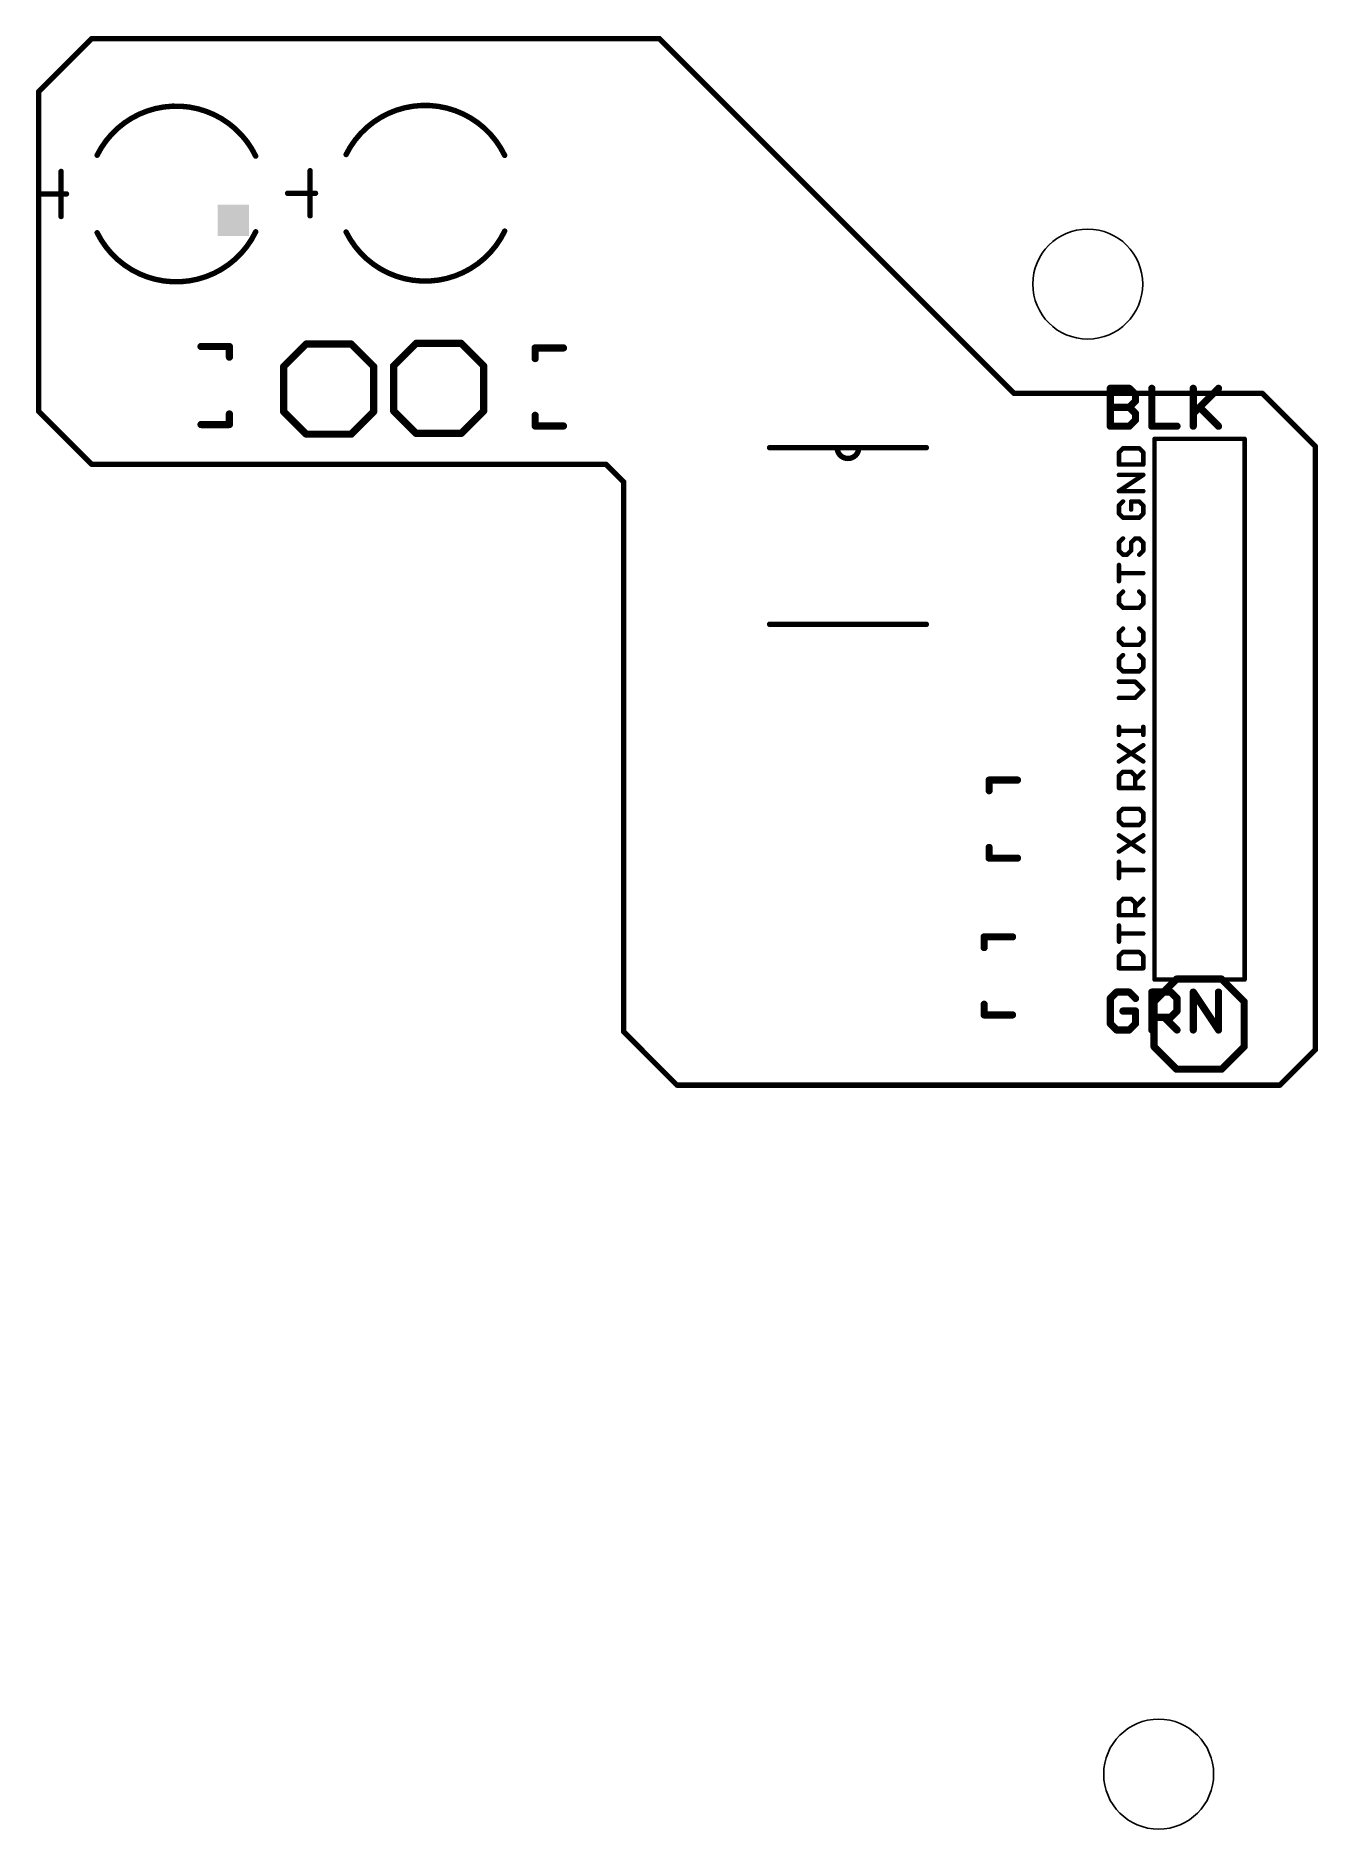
# Model space of a CAD drawing. Extents: x 1.5 to 97.6, y -9.5 to 41.1.
# Drawn here: x 61.4 to 97.6, y -9.5 to 41.1 of the extents above; entities outside this region: 2.
import ezdxf

# ---------------------------------------------------------------- set-up
doc = ezdxf.new("R2010")
doc.units = 0
doc.layers.add('20', color=53, linetype='CONTINUOUS')
doc.layers.add('21', color=253, linetype='CONTINUOUS')

# ---------------------------------------------------------------- blocks, each defined once
blk = doc.blocks.new('RECT')
blk.add_solid([(-0.5, -0.5), (0.5, -0.5), (-0.5, 0.5), (0.5, 0.5)])

msp = doc.modelspace()

# ---------------------------------------------------------------- linework, layer by layer
at = {"layer": '20', "const_width": 0.1524}
for points in [[(61.5, 39.5), (63, 41)], [(63, 41), (79, 41)], [(79, 41), (89, 31)], [(61.5, 30.5), (61.5, 39.5)], [(89, 31), (96, 31)], [(96, 31), (97.5, 29.5)], [(63, 29), (61.5, 30.5)], [(97.5, 29.5), (97.5, 12.5)], [(77.5, 29), (63, 29)], [(78, 28.5), (77.5, 29)], [(78, 13), (78, 28.5)], [(79.5, 11.5), (78, 13)], [(97.5, 12.5), (96.5, 11.5)], [(96.5, 11.5), (79.5, 11.5)]]:
    msp.add_lwpolyline(points, dxfattribs=at)
at = {"layer": '20', "const_width": 0.0762}
for points in [[(63, 41.0381, 1), (63, 40.9619)], [(63.0269, 40.9731, 1), (62.9731, 41.0269)], [(79.0269, 41.0269, 1), (78.9731, 40.9731)], [(79, 40.9619, 1), (79, 41.0381)], [(61.5381, 39.5, 1), (61.4619, 39.5)], [(61.4731, 39.5269, 1), (61.5269, 39.4731)], [(89, 31.0381, 1), (89, 30.9619)], [(88.9731, 30.9731, 1), (89.0269, 31.0269)], [(96.0269, 31.0269, 1), (95.9731, 30.9731)], [(96, 30.9619, 1), (96, 31.0381)], [(61.4619, 30.5, 1), (61.5381, 30.5)], [(61.5269, 30.5269, 1), (61.4731, 30.4731)], [(97.5381, 29.5, 1), (97.4619, 29.5)], [(97.4731, 29.4731, 1), (97.5269, 29.5269)], [(63, 29.0381, 1), (63, 28.9619)], [(62.9731, 28.9731, 1), (63.0269, 29.0269)], [(77.5269, 29.0269, 1), (77.4731, 28.9731)], [(77.5, 28.9619, 1), (77.5, 29.0381)], [(78.0381, 28.5, 1), (77.9619, 28.5)], [(77.9731, 28.4731, 1), (78.0269, 28.5269)], [(77.9619, 13, 1), (78.0381, 13)], [(78.0269, 13.0269, 1), (77.9731, 12.9731)], [(97.4619, 12.5, 1), (97.5381, 12.5)], [(97.5269, 12.4731, 1), (97.4731, 12.5269)], [(79.5, 11.5381, 1), (79.5, 11.4619)], [(79.4731, 11.4731, 1), (79.5269, 11.5269)], [(96.4731, 11.5269, 1), (96.5269, 11.4731)], [(96.5, 11.4619, 1), (96.5, 11.5381)]]:
    msp.add_lwpolyline(points, format="xyb", dxfattribs=at)
at = {"layer": '20'}
for centre in [(5.08, 34.08), (91.08, 34.08), (3.08, 3.08), (93.08, -7.92)]:
    msp.add_circle(centre, 1.55, dxfattribs=at)
at = {"layer": '21'}
for points, const_width in [([(67.6218, 37.6868, 0.6249), (63.1514, 37.7122)], 0.1524), ([(74.6418, 37.7068, 0.6249), (70.1714, 37.7322)], 0.1524), ([(63.1173, 37.7291, 1), (63.1855, 37.6953)], 0.0762), ([(67.5875, 37.6703, 1), (67.6561, 37.7033)], 0.0762), ([(70.1373, 37.7491, 1), (70.2055, 37.7153)], 0.0762), ([(74.6075, 37.6903, 1), (74.6761, 37.7233)], 0.0762), ([(62.1735, 37.255, 1), (62.0973, 37.255)], 0.0762), ([(69.1935, 37.275, 1), (69.1173, 37.275)], 0.0762), ([(61.5004, 36.6581, 1), (61.5004, 36.5819)], 0.0762), ([(62.2878, 36.5819, 1), (62.2878, 36.6581)], 0.0762), ([(68.5204, 36.6781, 1), (68.5204, 36.6019)], 0.0762), ([(69.3078, 36.6019, 1), (69.3078, 36.6781)], 0.0762), ([(62.0973, 35.985, 1), (62.1735, 35.985)], 0.0762), ([(69.1173, 36.005, 1), (69.1935, 36.005)], 0.0762), ([(63.1514, 35.5278, 0.6249), (67.6218, 35.5532)], 0.1524), ([(63.1855, 35.5447, 1), (63.1173, 35.5109)], 0.0762), ([(67.6561, 35.5367, 1), (67.5875, 35.5697)], 0.0762), ([(70.1714, 35.5478, 0.6249), (74.6418, 35.5732)], 0.1524), ([(70.2055, 35.5647, 1), (70.1373, 35.5309)], 0.0762), ([(74.6761, 35.5567, 1), (74.6075, 35.5897)], 0.0762), ([(66.08, 32.3708, 1), (66.08, 32.2692)], 0.1016), ([(66.9308, 32.32, 1), (66.8292, 32.32)], 0.1016), ([(66.88, 32.2692, 1), (66.88, 32.3708)], 0.1016), ([(69.045, 32.4408, 1), (69.045, 32.3392)], 0.1016), ([(69.0809, 32.3541, 1), (69.0091, 32.4259)], 0.1016), ([(70.3509, 32.4259, 1), (70.2791, 32.3541)], 0.1016), ([(70.315, 32.3392, 1), (70.315, 32.4408)], 0.1016), ([(72.145, 32.4608, 1), (72.145, 32.3592)], 0.1016), ([(72.1809, 32.3741, 1), (72.1091, 32.4459)], 0.1016), ([(73.4509, 32.4459, 1), (73.3791, 32.3741)], 0.1016), ([(73.415, 32.3592, 1), (73.415, 32.4608)], 0.1016), ([(75.5508, 32.28, 1), (75.4492, 32.28)], 0.1016), ([(75.5, 32.3308, 1), (75.5, 32.2292)], 0.1016), ([(76.3, 32.2292, 1), (76.3, 32.3308)], 0.1016), ([(66.8292, 32.02, 1), (66.9308, 32.02)], 0.1016), ([(68.4608, 31.755, 1), (68.3592, 31.755)], 0.1016), ([(71.0008, 31.755, 1), (70.8992, 31.755)], 0.1016), ([(71.5608, 31.775, 1), (71.4592, 31.775)], 0.1016), ([(71.4741, 31.8109, 1), (71.5459, 31.7391)], 0.1016), ([(74.1008, 31.775, 1), (73.9992, 31.775)], 0.1016), ([(74.0141, 31.7391, 1), (74.0859, 31.8109)], 0.1016), ([(75.4492, 31.98, 1), (75.5508, 31.98)], 0.1016), ([(68.3741, 31.7909, 1), (68.4459, 31.7191)], 0.1016), ([(70.9141, 31.7191, 1), (70.9859, 31.7909)], 0.1016), ([(91.7672, 31.1413, 1), (91.6656, 31.1413)], 0.1016), ([(91.7164, 31.1921, 1), (91.7164, 31.0905)], 0.1016), ([(92.2862, 31.1772, 1), (92.2143, 31.1054)], 0.1016), ([(92.2503, 31.0905, 1), (92.2503, 31.1921)], 0.1016), ([(92.479, 30.9634, 1), (92.3774, 30.9634)], 0.1016), ([(92.3774, 30.7854, 1), (92.479, 30.7854)], 0.1016), ([(92.3923, 30.9274, 1), (92.4641, 30.9993)], 0.1016), ([(92.4641, 30.7495, 1), (92.3923, 30.8213)], 0.1016), ([(92.9366, 31.1413, 1), (92.835, 31.1413)], 0.1016), ([(94.106, 31.1413, 1), (94.0044, 31.1413)], 0.1016), ([(94.8029, 31.1054, 1), (94.7311, 31.1772)], 0.1016), ([(66.9308, 30.42, 1), (66.8292, 30.42)], 0.1016), ([(68.4459, 30.5209, 1), (68.3741, 30.4491)], 0.1016), ([(68.3592, 30.485, 1), (68.4608, 30.485)], 0.1016), ([(70.8992, 30.485, 1), (71.0008, 30.485)], 0.1016), ([(70.9859, 30.4491, 1), (70.9141, 30.5209)], 0.1016), ([(71.5459, 30.5409, 1), (71.4741, 30.4691)], 0.1016), ([(71.4592, 30.505, 1), (71.5608, 30.505)], 0.1016), ([(73.9992, 30.505, 1), (74.1008, 30.505)], 0.1016), ([(74.0859, 30.4691, 1), (74.0141, 30.5409)], 0.1016), ([(75.5508, 30.38, 1), (75.4492, 30.38)], 0.1016), ([(91.7164, 30.6583, 1), (91.7164, 30.5567)], 0.1016), ([(92.2862, 30.6434, 1), (92.2143, 30.5715)], 0.1016), ([(92.2143, 30.6434, 1), (92.2862, 30.5715)], 0.1016), ([(92.2503, 30.5567, 1), (92.2503, 30.6583)], 0.1016), ([(92.479, 30.4295, 1), (92.3774, 30.4295)], 0.1016), ([(92.3923, 30.3936, 1), (92.4641, 30.4654)], 0.1016), ([(92.4641, 30.2156, 1), (92.3923, 30.2875)], 0.1016), ([(94.0193, 30.4654, 1), (94.0911, 30.3936)], 0.1016), ([(94.2691, 30.6434, 1), (94.1972, 30.5715)], 0.1016), ([(66.08, 30.1708, 1), (66.08, 30.0692)], 0.1016), ([(66.8292, 30.12, 1), (66.9308, 30.12)], 0.1016), ([(66.88, 30.0692, 1), (66.88, 30.1708)], 0.1016), ([(69.045, 29.9008, 1), (69.045, 29.7992)], 0.1016), ([(69.0091, 29.8141, 1), (69.0809, 29.8859)], 0.1016), ([(70.2791, 29.8859, 1), (70.3509, 29.8141)], 0.1016), ([(70.315, 29.7992, 1), (70.315, 29.9008)], 0.1016), ([(72.145, 29.9208, 1), (72.145, 29.8192)], 0.1016), ([(72.1091, 29.8341, 1), (72.1809, 29.9059)], 0.1016), ([(73.3791, 29.9059, 1), (73.4509, 29.8341)], 0.1016), ([(73.415, 29.8192, 1), (73.415, 29.9208)], 0.1016), ([(75.5, 30.1308, 1), (75.5, 30.0292)], 0.1016), ([(75.4492, 30.08, 1), (75.5508, 30.08)], 0.1016), ([(76.3, 30.0292, 1), (76.3, 30.1308)], 0.1016), ([(91.7164, 30.1244, 1), (91.7164, 30.0228)], 0.1016), ([(91.6656, 30.0736, 1), (91.7672, 30.0736)], 0.1016), ([(92.2143, 30.1095, 1), (92.2862, 30.0377)], 0.1016), ([(92.2503, 30.0228, 1), (92.2503, 30.1244)], 0.1016), ([(92.3774, 30.2516, 1), (92.479, 30.2516)], 0.1016), ([(92.8858, 30.1244, 1), (92.8858, 30.0228)], 0.1016), ([(92.835, 30.0736, 1), (92.9366, 30.0736)], 0.1016), ([(93.5976, 30.0228, 1), (93.5976, 30.1244)], 0.1016), ([(94.0044, 30.0736, 1), (94.106, 30.0736)], 0.1016), ([(94.7311, 30.0377, 1), (94.8029, 30.1095)], 0.1016), ([(82.1102, 29.5073, 1), (82.1102, 29.4311)], 0.0762), ([(84.0152, 29.5073, 1), (84.0152, 29.4311)], 0.0762), ([(84.0152, 29.4692, 1), (84.6248, 29.4692)], 0.1524), ([(84.0533, 29.4692, 1), (83.9771, 29.4692)], 0.0762), ([(84.0152, 29.4311, 1), (84.0152, 29.5073)], 0.0762), ([(84.6248, 29.5073, 1), (84.6248, 29.4311)], 0.0762), ([(84.6629, 29.4692, 1), (84.5867, 29.4692)], 0.0762), ([(84.6248, 29.4311, 1), (84.6248, 29.5073)], 0.0762), ([(86.5298, 29.4311, 1), (86.5298, 29.5073)], 0.0762), ([(91.9919, 29.3355, 1), (91.9284, 29.3355)], 0.0635), ([(91.9377, 29.358, 1), (91.9826, 29.3131)], 0.0635), ([(92.0745, 29.4817, 1), (92.0745, 29.4182)], 0.0635), ([(92.097, 29.4275, 1), (92.0521, 29.4724)], 0.0635), ([(92.5546, 29.4724, 1), (92.5097, 29.4275)], 0.0635), ([(92.5321, 29.4182, 1), (92.5321, 29.4817)], 0.0635), ([(92.6783, 29.3355, 1), (92.6148, 29.3355)], 0.0635), ([(92.624, 29.3131, 1), (92.669, 29.358)], 0.0635), ([(92.9958, 29.718, 1), (92.9322, 29.718)], 0.0635), ([(92.964, 29.7497, 1), (92.964, 29.6863)], 0.0635), ([(95.5358, 29.718, 1), (95.4723, 29.718)], 0.0635), ([(95.504, 29.6863, 1), (95.504, 29.7497)], 0.0635), ([(91.9601, 29.0241, 1), (91.9601, 28.9606)], 0.0635), ([(91.9284, 28.9923, 1), (91.9919, 28.9923)], 0.0635), ([(92.6148, 28.9923, 1), (92.6783, 28.9923)], 0.0635), ([(92.6465, 28.9606, 1), (92.6465, 29.0241)], 0.0635), ([(91.9601, 28.7333, 1), (91.9601, 28.6698)], 0.0635), ([(91.9601, 28.2757, 1), (91.9601, 28.2122)], 0.0635), ([(92.6641, 28.6751, 1), (92.6289, 28.7279)], 0.0635), ([(92.6465, 28.6698, 1), (92.6465, 28.7333)], 0.0635), ([(92.6465, 28.2122, 1), (92.6465, 28.2757)], 0.0635), ([(91.9425, 28.2703, 1), (91.9777, 28.2175)], 0.0635), ([(91.9919, 27.8387, 1), (91.9284, 27.8387)], 0.0635), ([(91.9377, 27.8611, 1), (91.9826, 27.8162)], 0.0635), ([(92.097, 27.9306, 1), (92.0521, 27.9755)], 0.0635), ([(92.3033, 27.9848, 1), (92.3033, 27.9213)], 0.0635), ([(92.3351, 27.9531, 1), (92.2716, 27.9531)], 0.0635), ([(92.5546, 27.9755, 1), (92.5097, 27.9306)], 0.0635), ([(92.5321, 27.9213, 1), (92.5321, 27.9848)], 0.0635), ([(92.6783, 27.8387, 1), (92.6148, 27.8387)], 0.0635), ([(92.624, 27.8162, 1), (92.669, 27.8611)], 0.0635), ([(91.9284, 27.6099, 1), (91.9919, 27.6099)], 0.0635), ([(91.9826, 27.6323, 1), (91.9377, 27.5874)], 0.0635), ([(92.0745, 27.5272, 1), (92.0745, 27.4638)], 0.0635), ([(92.0521, 27.473, 1), (92.097, 27.518)], 0.0635), ([(92.2716, 27.7243, 1), (92.3351, 27.7243)], 0.0635), ([(92.5097, 27.518, 1), (92.5546, 27.473)], 0.0635), ([(92.5321, 27.4638, 1), (92.5321, 27.5272)], 0.0635), ([(92.6148, 27.6099, 1), (92.6783, 27.6099)], 0.0635), ([(92.669, 27.5874, 1), (92.624, 27.6323)], 0.0635), ([(91.9919, 26.7955, 1), (91.9284, 26.7955)], 0.0635), ([(91.9377, 26.818, 1), (91.9826, 26.7731)], 0.0635), ([(92.097, 26.8875, 1), (92.0521, 26.9324)], 0.0635), ([(92.3351, 26.7955, 1), (92.2716, 26.7955)], 0.0635), ([(92.2809, 26.818, 1), (92.3258, 26.7731)], 0.0635), ([(92.4177, 26.9417, 1), (92.4177, 26.8782)], 0.0635), ([(92.4402, 26.8875, 1), (92.3953, 26.9324)], 0.0635), ([(92.5546, 26.9324, 1), (92.5097, 26.8875)], 0.0635), ([(92.5321, 26.8782, 1), (92.5321, 26.9417)], 0.0635), ([(92.6783, 26.7955, 1), (92.6148, 26.7955)], 0.0635), ([(92.624, 26.7731, 1), (92.669, 26.818)], 0.0635), ([(91.9284, 26.5667, 1), (91.9919, 26.5667)], 0.0635), ([(91.9826, 26.5892, 1), (91.9377, 26.5443)], 0.0635), ([(92.0745, 26.4841, 1), (92.0745, 26.4206)], 0.0635), ([(92.0521, 26.4299, 1), (92.097, 26.4748)], 0.0635), ([(92.1665, 26.4748, 1), (92.2114, 26.4299)], 0.0635), ([(92.1889, 26.4206, 1), (92.1889, 26.4841)], 0.0635), ([(92.2716, 26.5667, 1), (92.3351, 26.5667)], 0.0635), ([(92.3258, 26.5443, 1), (92.2809, 26.5892)], 0.0635), ([(92.5097, 26.4748, 1), (92.5546, 26.4299)], 0.0635), ([(92.6148, 26.5667, 1), (92.6783, 26.5667)], 0.0635), ([(92.669, 26.5443, 1), (92.624, 26.5892)], 0.0635), ([(91.9919, 26.1615, 1), (91.9284, 26.1615)], 0.0635), ([(91.9601, 25.9645, 1), (91.9601, 25.901)], 0.0635), ([(92.6465, 25.901, 1), (92.6465, 25.9645)], 0.0635), ([(91.9284, 25.7039, 1), (91.9919, 25.7039)], 0.0635), ([(91.9919, 25.2987, 1), (91.9284, 25.2987)], 0.0635), ([(91.9377, 25.3211, 1), (91.9826, 25.2762)], 0.0635), ([(92.097, 25.3906, 1), (92.0521, 25.4355)], 0.0635), ([(92.5546, 25.4355, 1), (92.5097, 25.3906)], 0.0635), ([(92.6783, 25.2987, 1), (92.6148, 25.2987)], 0.0635), ([(92.624, 25.2762, 1), (92.669, 25.3211)], 0.0635), ([(91.9284, 25.0699, 1), (91.9919, 25.0699)], 0.0635), ([(91.9826, 25.0923, 1), (91.9377, 25.0474)], 0.0635), ([(92.0745, 24.9872, 1), (92.0745, 24.9238)], 0.0635), ([(92.0521, 24.933, 1), (92.097, 24.978)], 0.0635), ([(92.5097, 24.978, 1), (92.5546, 24.933)], 0.0635), ([(92.5321, 24.9238, 1), (92.5321, 24.9872)], 0.0635), ([(92.6148, 25.0699, 1), (92.6783, 25.0699)], 0.0635), ([(92.669, 25.0474, 1), (92.624, 25.0923)], 0.0635), ([(82.1102, 24.5289, 1), (82.1102, 24.4527)], 0.0762), ([(86.5298, 24.4527, 1), (86.5298, 24.5289)], 0.0762), ([(91.9919, 24.2555, 1), (91.9284, 24.2555)], 0.0635), ([(91.9377, 24.278, 1), (91.9826, 24.2331)], 0.0635), ([(92.097, 24.3475, 1), (92.0521, 24.3924)], 0.0635), ([(92.5546, 24.3924, 1), (92.5097, 24.3475)], 0.0635), ([(92.6783, 24.2555, 1), (92.6148, 24.2555)], 0.0635), ([(92.624, 24.2331, 1), (92.669, 24.278)], 0.0635), ([(91.9284, 24.0267, 1), (91.9919, 24.0267)], 0.0635), ([(91.9826, 24.0492, 1), (91.9377, 24.0043)], 0.0635), ([(92.0745, 23.9441, 1), (92.0745, 23.8806)], 0.0635), ([(92.0521, 23.8899, 1), (92.097, 23.9348)], 0.0635), ([(92.5097, 23.9348, 1), (92.5546, 23.8899)], 0.0635), ([(92.5321, 23.8806, 1), (92.5321, 23.9441)], 0.0635), ([(92.6148, 24.0267, 1), (92.6783, 24.0267)], 0.0635), ([(92.669, 24.0043, 1), (92.624, 24.0492)], 0.0635), ([(91.9919, 23.5071, 1), (91.9284, 23.5071)], 0.0635), ([(91.9284, 23.2783, 1), (91.9919, 23.2783)], 0.0635), ([(91.9377, 23.5296, 1), (91.9826, 23.4847)], 0.0635), ([(91.9826, 23.3008, 1), (91.9377, 23.2559)], 0.0635), ([(92.097, 23.5991, 1), (92.0521, 23.644)], 0.0635), ([(92.5546, 23.644, 1), (92.5097, 23.5991)], 0.0635), ([(92.6783, 23.5071, 1), (92.6148, 23.5071)], 0.0635), ([(92.6148, 23.2783, 1), (92.6783, 23.2783)], 0.0635), ([(92.624, 23.4847, 1), (92.669, 23.5296)], 0.0635), ([(92.669, 23.2559, 1), (92.624, 23.3008)], 0.0635), ([(91.9601, 22.9048, 1), (91.9601, 22.8413)], 0.0635), ([(92.0745, 23.1957, 1), (92.0745, 23.1322)], 0.0635), ([(92.0521, 23.1415, 1), (92.097, 23.1864)], 0.0635), ([(92.4402, 22.8955, 1), (92.3953, 22.8506)], 0.0635), ([(92.4177, 22.8413, 1), (92.4177, 22.9048)], 0.0635), ([(92.5097, 23.1864, 1), (92.5546, 23.1415)], 0.0635), ([(92.5321, 23.1322, 1), (92.5321, 23.1957)], 0.0635), ([(91.9601, 22.4473, 1), (91.9601, 22.3838)], 0.0635), ([(92.3953, 22.438, 1), (92.4402, 22.393)], 0.0635), ([(92.4177, 22.3838, 1), (92.4177, 22.4473)], 0.0635), ([(92.669, 22.6218, 1), (92.624, 22.6667)], 0.0635), ([(92.624, 22.6218, 1), (92.669, 22.6667)], 0.0635), ([(91.9919, 21.6011, 1), (91.9284, 21.6011)], 0.0635), ([(91.9601, 21.5185, 1), (91.9601, 21.455)], 0.0635), ([(91.9284, 21.3723, 1), (91.9919, 21.3723)], 0.0635), ([(92.6783, 21.6011, 1), (92.6148, 21.6011)], 0.0635), ([(92.6148, 21.3723, 1), (92.6783, 21.3723)], 0.0635), ([(92.6465, 21.455, 1), (92.6465, 21.5185)], 0.0635), ([(91.9777, 21.1079, 1), (91.9425, 21.0551)], 0.0635), ([(92.6641, 21.0551, 1), (92.6289, 21.1079)], 0.0635), ([(91.9425, 20.6503, 1), (91.9777, 20.5975)], 0.0635), ([(91.9919, 20.2187, 1), (91.9284, 20.2187)], 0.0635), ([(91.9377, 20.2411, 1), (91.9826, 20.1962)], 0.0635), ([(92.0745, 20.3648, 1), (92.0745, 20.3013)], 0.0635), ([(92.097, 20.3106, 1), (92.0521, 20.3555)], 0.0635), ([(92.3258, 20.3555, 1), (92.2809, 20.3106)], 0.0635), ([(92.3033, 20.3013, 1), (92.3033, 20.3648)], 0.0635), ([(92.4495, 20.2187, 1), (92.386, 20.2187)], 0.0635), ([(92.3953, 20.1962, 1), (92.4402, 20.2411)], 0.0635), ([(92.669, 20.3106, 1), (92.624, 20.3555)], 0.0635), ([(92.6289, 20.5975, 1), (92.6641, 20.6503)], 0.0635), ([(88.3508, 20.1, 1), (88.2492, 20.1)], 0.1016), ([(88.3, 20.1508, 1), (88.3, 20.0492)], 0.1016), ([(88.2492, 19.8, 1), (88.3508, 19.8)], 0.1016), ([(89.1, 20.0492, 1), (89.1, 20.1508)], 0.1016), ([(91.9601, 19.9073, 1), (91.9601, 19.8438)], 0.0635), ([(91.9284, 19.8755, 1), (91.9919, 19.8755)], 0.0635), ([(92.386, 19.8755, 1), (92.4495, 19.8755)], 0.0635), ([(92.3953, 20.1267, 1), (92.4402, 20.0818)], 0.0635), ([(92.6465, 19.8438, 1), (92.6465, 19.9073)], 0.0635), ([(91.9919, 19.1755, 1), (91.9284, 19.1755)], 0.0635), ([(91.9377, 19.198, 1), (91.9826, 19.1531)], 0.0635), ([(92.0745, 19.3217, 1), (92.0745, 19.2582)], 0.0635), ([(92.097, 19.2675, 1), (92.0521, 19.3124)], 0.0635), ([(92.5546, 19.3124, 1), (92.5097, 19.2675)], 0.0635), ([(92.5321, 19.2582, 1), (92.5321, 19.3217)], 0.0635), ([(92.6783, 19.1755, 1), (92.6148, 19.1755)], 0.0635), ([(92.624, 19.1531, 1), (92.669, 19.198)], 0.0635), ([(91.9284, 18.9467, 1), (91.9919, 18.9467)], 0.0635), ([(91.9826, 18.9692, 1), (91.9377, 18.9243)], 0.0635), ([(92.0745, 18.8641, 1), (92.0745, 18.8006)], 0.0635), ([(92.0521, 18.8099, 1), (92.097, 18.8548)], 0.0635), ([(92.5097, 18.8548, 1), (92.5546, 18.8099)], 0.0635), ([(92.5321, 18.8006, 1), (92.5321, 18.8641)], 0.0635), ([(92.6148, 18.9467, 1), (92.6783, 18.9467)], 0.0635), ([(92.669, 18.9243, 1), (92.624, 18.9692)], 0.0635), ([(88.3508, 18.2, 1), (88.2492, 18.2)], 0.1016), ([(91.9777, 18.5679, 1), (91.9425, 18.5151)], 0.0635), ([(92.6641, 18.5151, 1), (92.6289, 18.5679)], 0.0635), ([(88.3, 17.9508, 1), (88.3, 17.8492)], 0.1016), ([(88.2492, 17.9, 1), (88.3508, 17.9)], 0.1016), ([(89.1, 17.8492, 1), (89.1, 17.9508)], 0.1016), ([(91.9425, 18.1103, 1), (91.9777, 18.0575)], 0.0635), ([(91.9919, 17.7931, 1), (91.9284, 17.7931)], 0.0635), ([(92.6289, 18.0575, 1), (92.6641, 18.1103)], 0.0635), ([(91.9601, 17.596, 1), (91.9601, 17.5325)], 0.0635), ([(91.9284, 17.3355, 1), (91.9919, 17.3355)], 0.0635), ([(92.6465, 17.5325, 1), (92.6465, 17.596)], 0.0635), ([(91.9919, 16.6355, 1), (91.9284, 16.6355)], 0.0635), ([(91.9377, 16.658, 1), (91.9826, 16.6131)], 0.0635), ([(92.0745, 16.7817, 1), (92.0745, 16.7182)], 0.0635), ([(92.097, 16.7275, 1), (92.0521, 16.7724)], 0.0635), ([(92.3258, 16.7724, 1), (92.2809, 16.7275)], 0.0635), ([(92.3033, 16.7182, 1), (92.3033, 16.7817)], 0.0635), ([(92.4495, 16.6355, 1), (92.386, 16.6355)], 0.0635), ([(92.3953, 16.6131, 1), (92.4402, 16.658)], 0.0635), ([(92.669, 16.7275, 1), (92.624, 16.7724)], 0.0635), ([(91.9601, 16.3241, 1), (91.9601, 16.2606)], 0.0635), ([(91.9284, 16.2923, 1), (91.9919, 16.2923)], 0.0635), ([(92.386, 16.2923, 1), (92.4495, 16.2923)], 0.0635), ([(92.3953, 16.5436, 1), (92.4402, 16.4987)], 0.0635), ([(92.6465, 16.2606, 1), (92.6465, 16.3241)], 0.0635), ([(88.2108, 15.68, 1), (88.1092, 15.68)], 0.1016), ([(88.16, 15.7308, 1), (88.16, 15.6292)], 0.1016), ([(88.96, 15.6292, 1), (88.96, 15.7308)], 0.1016), ([(91.9919, 16.0015, 1), (91.9284, 16.0015)], 0.0635), ([(91.9601, 15.8045, 1), (91.9601, 15.741)], 0.0635), ([(92.6465, 15.741, 1), (92.6465, 15.8045)], 0.0635), ([(88.1092, 15.38, 1), (88.2108, 15.38)], 0.1016), ([(91.9284, 15.5439, 1), (91.9919, 15.5439)], 0.0635), ([(91.9919, 15.1387, 1), (91.9284, 15.1387)], 0.0635), ([(91.9377, 15.1611, 1), (91.9826, 15.1162)], 0.0635), ([(92.0745, 15.2848, 1), (92.0745, 15.2213)], 0.0635), ([(92.097, 15.2306, 1), (92.0521, 15.2755)], 0.0635), ([(92.5546, 15.2755, 1), (92.5097, 15.2306)], 0.0635), ([(92.5321, 15.2213, 1), (92.5321, 15.2848)], 0.0635), ([(92.6783, 15.1387, 1), (92.6148, 15.1387)], 0.0635), ([(92.624, 15.1162, 1), (92.669, 15.1611)], 0.0635), ([(91.9601, 14.8273, 1), (91.9601, 14.7637)], 0.0635), ([(91.9284, 14.7955, 1), (91.9919, 14.7955)], 0.0635), ([(92.6148, 14.7955, 1), (92.6783, 14.7955)], 0.0635), ([(92.6465, 14.7637, 1), (92.6465, 14.8273)], 0.0635), ([(91.8944, 14.1741, 1), (91.8944, 14.0725)], 0.1016), ([(91.9303, 14.0874, 1), (91.8584, 14.1592)], 0.1016), ([(92.2862, 14.1592, 1), (92.2143, 14.0874)], 0.1016), ([(92.2503, 14.0725, 1), (92.2503, 14.1741)], 0.1016), ([(92.9366, 14.1233, 1), (92.835, 14.1233)], 0.1016), ([(92.8858, 14.1741, 1), (92.8858, 14.0725)], 0.1016), ([(92.9322, 14.478, 1), (92.9958, 14.478)], 0.0635), ([(92.964, 14.5098, 1), (92.964, 14.4463)], 0.0635), ([(93.4556, 14.1592, 1), (93.3837, 14.0874)], 0.1016), ([(93.4197, 14.0725, 1), (93.4197, 14.1741)], 0.1016), ([(93.585, 14.5408, 1), (93.585, 14.4392)], 0.1016), ([(93.6209, 14.4541, 1), (93.5491, 14.5259)], 0.1016), ([(94.106, 14.1233, 1), (94.0044, 14.1233)], 0.1016), ([(94.0975, 14.1515, 1), (94.0129, 14.0951)], 0.1016), ([(94.8178, 14.1233, 1), (94.7162, 14.1233)], 0.1016), ([(94.8909, 14.5259, 1), (94.8191, 14.4541)], 0.1016), ([(94.855, 14.4392, 1), (94.855, 14.5408)], 0.1016), ([(95.4723, 14.478, 1), (95.5358, 14.478)], 0.0635), ([(95.504, 14.4463, 1), (95.504, 14.5098)], 0.0635), ([(88.2108, 13.78, 1), (88.1092, 13.78)], 0.1016), ([(91.7672, 13.9454, 1), (91.6656, 13.9454)], 0.1016), ([(91.6805, 13.9813, 1), (91.7523, 13.9094)], 0.1016), ([(92.0723, 13.6403, 1), (92.0723, 13.5387)], 0.1016), ([(92.479, 13.5895, 1), (92.3774, 13.5895)], 0.1016), ([(92.3923, 13.9094, 1), (92.4641, 13.9813)], 0.1016), ([(92.4282, 13.5387, 1), (92.4282, 13.6403)], 0.1016), ([(93.0008, 13.855, 1), (92.8992, 13.855)], 0.1016), ([(92.9141, 13.8909, 1), (92.9859, 13.8191)], 0.1016), ([(93.6484, 13.9454, 1), (93.5468, 13.9454)], 0.1016), ([(93.5617, 13.9094, 1), (93.6335, 13.9813)], 0.1016), ([(93.6335, 13.5535, 1), (93.5617, 13.6254)], 0.1016), ([(95.5408, 13.855, 1), (95.4392, 13.855)], 0.1016), ([(95.4541, 13.8191, 1), (95.5259, 13.8909)], 0.1016), ([(88.16, 13.5308, 1), (88.16, 13.4292)], 0.1016), ([(88.1092, 13.48, 1), (88.2108, 13.48)], 0.1016), ([(88.96, 13.4292, 1), (88.96, 13.5308)], 0.1016), ([(91.7523, 13.2695, 1), (91.6805, 13.1976)], 0.1016), ([(91.6656, 13.2336, 1), (91.7672, 13.2336)], 0.1016), ([(91.8944, 13.1064, 1), (91.8944, 13.0048)], 0.1016), ([(91.8584, 13.0197, 1), (91.9303, 13.0915)], 0.1016), ([(92.2143, 13.0915, 1), (92.2862, 13.0197)], 0.1016), ([(92.2503, 13.0048, 1), (92.2503, 13.1064)], 0.1016), ([(92.3774, 13.2336, 1), (92.479, 13.2336)], 0.1016), ([(92.4641, 13.1976, 1), (92.3923, 13.2695)], 0.1016), ([(92.8858, 13.4623, 1), (92.8858, 13.3607)], 0.1016), ([(93.2776, 13.4474, 1), (93.2058, 13.3756)], 0.1016), ([(93.3837, 13.4474, 1), (93.4556, 13.3756)], 0.1016), ([(93.4197, 13.3607, 1), (93.4197, 13.4623)], 0.1016), ([(93.5468, 13.5895, 1), (93.6484, 13.5895)], 0.1016), ([(93.5617, 13.0197, 1), (93.6335, 13.0915)], 0.1016), ([(92.835, 13.0556, 1), (92.9366, 13.0556)], 0.1016), ([(92.9859, 12.6209, 1), (92.9141, 12.5491)], 0.1016), ([(94.0044, 13.0556, 1), (94.106, 13.0556)], 0.1016), ([(94.7162, 13.0556, 1), (94.8178, 13.0556)], 0.1016), ([(94.7247, 13.0274, 1), (94.8093, 13.0838)], 0.1016), ([(95.5259, 12.5491, 1), (95.4541, 12.6209)], 0.1016), ([(92.8992, 12.585, 1), (93.0008, 12.585)], 0.1016), ([(95.4392, 12.585, 1), (95.5408, 12.585)], 0.1016), ([(93.585, 12.0008, 1), (93.585, 11.8992)], 0.1016), ([(93.5491, 11.9141, 1), (93.6209, 11.9859)], 0.1016), ([(94.8191, 11.9859, 1), (94.8909, 11.9141)], 0.1016), ([(94.855, 11.8992, 1), (94.855, 12.0008)], 0.1016)]:
    msp.add_lwpolyline(points, format="xyb", dxfattribs=dict(at, const_width=const_width))
for points, const_width in [([(62.1354, 37.255), (62.1354, 35.985)], 0.1524), ([(69.1554, 37.275), (69.1554, 36.005)], 0.1524), ([(61.5004, 36.62), (62.2878, 36.62)], 0.1524), ([(68.5204, 36.64), (69.3078, 36.64)], 0.1524), ([(66.88, 32.32), (66.08, 32.32)], 0.2032), ([(66.88, 32.02), (66.88, 32.32)], 0.2032), ([(69.045, 32.39), (68.41, 31.755)], 0.2032), ([(70.315, 32.39), (69.045, 32.39)], 0.2032), ([(70.95, 31.755), (70.315, 32.39)], 0.2032), ([(72.145, 32.41), (71.51, 31.775)], 0.2032), ([(73.415, 32.41), (72.145, 32.41)], 0.2032), ([(74.05, 31.775), (73.415, 32.41)], 0.2032), ([(75.5, 31.98), (75.5, 32.28)], 0.2032), ([(75.5, 32.28), (76.3, 32.28)], 0.2032), ([(68.41, 31.755), (68.41, 30.485)], 0.2032), ([(70.95, 30.485), (70.95, 31.755)], 0.2032), ([(71.51, 31.775), (71.51, 30.505)], 0.2032), ([(74.05, 30.505), (74.05, 31.775)], 0.2032), ([(91.7164, 30.0736), (91.7164, 31.1413)], 0.2032), ([(91.7164, 31.1413), (92.2503, 31.1413)], 0.2032), ([(92.2503, 31.1413), (92.4282, 30.9634)], 0.2032), ([(92.4282, 30.7854), (92.2503, 30.6075)], 0.2032), ([(92.4282, 30.9634), (92.4282, 30.7854)], 0.2032), ([(92.8858, 31.1413), (92.8858, 30.0736)], 0.2032), ([(94.0552, 31.1413), (94.0552, 30.0736)], 0.2032), ([(94.0552, 30.4295), (94.767, 31.1413)], 0.2032), ([(66.88, 30.42), (66.88, 30.12)], 0.2032), ([(68.41, 30.485), (69.045, 29.85)], 0.2032), ([(70.315, 29.85), (70.95, 30.485)], 0.2032), ([(71.51, 30.505), (72.145, 29.87)], 0.2032), ([(73.415, 29.87), (74.05, 30.505)], 0.2032), ([(75.5, 30.38), (75.5, 30.08)], 0.2032), ([(91.7164, 30.6075), (92.2503, 30.6075)], 0.2032), ([(92.2503, 30.6075), (92.4282, 30.4295)], 0.2032), ([(92.4282, 30.2516), (92.2503, 30.0736)], 0.2032), ([(92.4282, 30.4295), (92.4282, 30.2516)], 0.2032), ([(94.2331, 30.6075), (94.767, 30.0736)], 0.2032), ([(66.88, 30.12), (66.08, 30.12)], 0.2032), ([(69.045, 29.85), (70.315, 29.85)], 0.2032), ([(72.145, 29.87), (73.415, 29.87)], 0.2032), ([(75.5, 30.08), (76.3, 30.08)], 0.2032), ([(92.2503, 30.0736), (91.7164, 30.0736)], 0.2032), ([(92.8858, 30.0736), (93.5976, 30.0736)], 0.2032), ([(84.0152, 29.4692), (82.1102, 29.4692)], 0.1524), ([(84.6248, 29.4692), (84.0152, 29.4692)], 0.1524), ([(86.5298, 29.4692), (84.6248, 29.4692)], 0.1524), ([(92.0745, 29.4499), (91.9601, 29.3355)], 0.127), ([(91.9601, 29.3355), (91.9601, 28.9923)], 0.127), ([(92.5321, 29.4499), (92.0745, 29.4499)], 0.127), ([(92.6465, 29.3355), (92.5321, 29.4499)], 0.127), ([(92.6465, 28.9923), (92.6465, 29.3355)], 0.127), ([(92.964, 14.478), (92.964, 29.718)], 0.127), ([(92.964, 29.718), (95.504, 29.718)], 0.127), ([(95.504, 29.718), (95.504, 14.478)], 0.127), ([(91.9601, 28.9923), (92.6465, 28.9923)], 0.127), ([(91.9601, 28.2439), (92.6465, 28.7015)], 0.127), ([(92.6465, 28.7015), (91.9601, 28.7015)], 0.127), ([(92.6465, 28.2439), (91.9601, 28.2439)], 0.127), ([(92.0745, 27.9531), (91.9601, 27.8387)], 0.127), ([(91.9601, 27.8387), (91.9601, 27.6099)], 0.127), ([(92.5321, 27.9531), (92.3033, 27.9531)], 0.127), ([(92.3033, 27.9531), (92.3033, 27.7243)], 0.127), ([(92.6465, 27.8387), (92.5321, 27.9531)], 0.127), ([(92.6465, 27.6099), (92.6465, 27.8387)], 0.127), ([(91.9601, 27.6099), (92.0745, 27.4955)], 0.127), ([(92.0745, 27.4955), (92.5321, 27.4955)], 0.127), ([(92.5321, 27.4955), (92.6465, 27.6099)], 0.127), ([(92.0745, 26.9099), (91.9601, 26.7955)], 0.127), ([(91.9601, 26.7955), (91.9601, 26.5667)], 0.127), ([(92.3033, 26.7955), (92.4177, 26.9099)], 0.127), ([(92.3033, 26.5667), (92.3033, 26.7955)], 0.127), ([(92.4177, 26.9099), (92.5321, 26.9099)], 0.127), ([(92.5321, 26.9099), (92.6465, 26.7955)], 0.127), ([(92.6465, 26.7955), (92.6465, 26.5667)], 0.127), ([(91.9601, 26.5667), (92.0745, 26.4523)], 0.127), ([(92.0745, 26.4523), (92.1889, 26.4523)], 0.127), ([(92.1889, 26.4523), (92.3033, 26.5667)], 0.127), ([(92.6465, 26.5667), (92.5321, 26.4523)], 0.127), ([(91.9601, 25.7039), (91.9601, 26.1615)], 0.127), ([(92.6465, 25.9327), (91.9601, 25.9327)], 0.127), ([(92.0745, 25.4131), (91.9601, 25.2987)], 0.127), ([(91.9601, 25.2987), (91.9601, 25.0699)], 0.127), ([(92.6465, 25.2987), (92.5321, 25.4131)], 0.127), ([(92.6465, 25.0699), (92.6465, 25.2987)], 0.127), ([(91.9601, 25.0699), (92.0745, 24.9555)], 0.127), ([(92.0745, 24.9555), (92.5321, 24.9555)], 0.127), ([(92.5321, 24.9555), (92.6465, 25.0699)], 0.127), ([(82.1102, 24.4908), (86.5298, 24.4908)], 0.1524), ([(92.0745, 24.3699), (91.9601, 24.2555)], 0.127), ([(91.9601, 24.2555), (91.9601, 24.0267)], 0.127), ([(92.6465, 24.2555), (92.5321, 24.3699)], 0.127), ([(92.6465, 24.0267), (92.6465, 24.2555)], 0.127), ([(91.9601, 24.0267), (92.0745, 23.9123)], 0.127), ([(92.0745, 23.9123), (92.5321, 23.9123)], 0.127), ([(92.5321, 23.9123), (92.6465, 24.0267)], 0.127), ([(92.0745, 23.6215), (91.9601, 23.5071)], 0.127), ([(91.9601, 23.5071), (91.9601, 23.2783)], 0.127), ([(91.9601, 23.2783), (92.0745, 23.1639)], 0.127), ([(92.6465, 23.5071), (92.5321, 23.6215)], 0.127), ([(92.5321, 23.1639), (92.6465, 23.2783)], 0.127), ([(92.6465, 23.2783), (92.6465, 23.5071)], 0.127), ([(92.4177, 22.8731), (91.9601, 22.8731)], 0.127), ([(92.0745, 23.1639), (92.5321, 23.1639)], 0.127), ([(92.6465, 22.6443), (92.4177, 22.8731)], 0.127), ([(91.9601, 22.4155), (92.4177, 22.4155)], 0.127), ([(92.4177, 22.4155), (92.6465, 22.6443)], 0.127), ([(91.9601, 21.3723), (91.9601, 21.6011)], 0.127), ([(92.6465, 21.4867), (91.9601, 21.4867)], 0.127), ([(92.6465, 21.3723), (92.6465, 21.6011)], 0.127), ([(91.9601, 20.6239), (92.6465, 21.0815)], 0.127), ([(91.9601, 21.0815), (92.6465, 20.6239)], 0.127), ([(91.9601, 20.2187), (92.0745, 20.3331)], 0.127), ([(91.9601, 19.8755), (91.9601, 20.2187)], 0.127), ([(92.0745, 20.3331), (92.3033, 20.3331)], 0.127), ([(92.3033, 20.3331), (92.4177, 20.2187)], 0.127), ([(92.4177, 20.1043), (92.6465, 20.3331)], 0.127), ([(92.4177, 20.2187), (92.4177, 19.8755)], 0.127), ([(88.3, 19.8), (88.3, 20.1)], 0.2032), ([(88.3, 20.1), (89.1, 20.1)], 0.2032), ([(92.6465, 19.8755), (91.9601, 19.8755)], 0.127), ([(92.0745, 19.2899), (91.9601, 19.1755)], 0.127), ([(91.9601, 19.1755), (91.9601, 18.9467)], 0.127), ([(92.5321, 19.2899), (92.0745, 19.2899)], 0.127), ([(92.6465, 19.1755), (92.5321, 19.2899)], 0.127), ([(92.6465, 18.9467), (92.6465, 19.1755)], 0.127), ([(91.9601, 18.9467), (92.0745, 18.8323)], 0.127), ([(92.0745, 18.8323), (92.5321, 18.8323)], 0.127), ([(92.5321, 18.8323), (92.6465, 18.9467)], 0.127), ([(88.3, 18.2), (88.3, 17.9)], 0.2032), ([(91.9601, 18.0839), (92.6465, 18.5415)], 0.127), ([(91.9601, 18.5415), (92.6465, 18.0839)], 0.127), ([(88.3, 17.9), (89.1, 17.9)], 0.2032), ([(91.9601, 17.3355), (91.9601, 17.7931)], 0.127), ([(92.6465, 17.5643), (91.9601, 17.5643)], 0.127), ([(91.9601, 16.6355), (92.0745, 16.7499)], 0.127), ([(91.9601, 16.2923), (91.9601, 16.6355)], 0.127), ([(92.0745, 16.7499), (92.3033, 16.7499)], 0.127), ([(92.3033, 16.7499), (92.4177, 16.6355)], 0.127), ([(92.4177, 16.5211), (92.6465, 16.7499)], 0.127), ([(92.4177, 16.6355), (92.4177, 16.2923)], 0.127), ([(92.6465, 16.2923), (91.9601, 16.2923)], 0.127), ([(88.16, 15.38), (88.16, 15.68)], 0.2032), ([(88.16, 15.68), (88.96, 15.68)], 0.2032), ([(91.9601, 15.5439), (91.9601, 16.0015)], 0.127), ([(92.6465, 15.7727), (91.9601, 15.7727)], 0.127), ([(92.0745, 15.2531), (91.9601, 15.1387)], 0.127), ([(91.9601, 15.1387), (91.9601, 14.7955)], 0.127), ([(92.5321, 15.2531), (92.0745, 15.2531)], 0.127), ([(92.6465, 15.1387), (92.5321, 15.2531)], 0.127), ([(92.6465, 14.7955), (92.6465, 15.1387)], 0.127), ([(91.9601, 14.7955), (92.6465, 14.7955)], 0.127), ([(91.8944, 14.1233), (91.7164, 13.9454)], 0.2032), ([(92.2503, 14.1233), (91.8944, 14.1233)], 0.2032), ([(92.4282, 13.9454), (92.2503, 14.1233)], 0.2032), ([(92.8858, 13.0556), (92.8858, 14.1233)], 0.2032), ([(92.8858, 14.1233), (93.4197, 14.1233)], 0.2032), ([(93.585, 14.49), (92.95, 13.855)], 0.2032), ([(95.504, 14.478), (92.964, 14.478)], 0.127), ([(93.4197, 14.1233), (93.5976, 13.9454)], 0.2032), ([(94.855, 14.49), (93.585, 14.49)], 0.2032), ([(94.0552, 13.0556), (94.0552, 14.1233)], 0.2032), ([(94.0552, 14.1233), (94.767, 13.0556)], 0.2032), ([(94.767, 13.0556), (94.767, 14.1233)], 0.2032), ([(95.49, 13.855), (94.855, 14.49)], 0.2032), ([(88.16, 13.78), (88.16, 13.48)], 0.2032), ([(91.7164, 13.9454), (91.7164, 13.2336)], 0.2032), ([(92.4282, 13.5895), (92.0723, 13.5895)], 0.2032), ([(92.4282, 13.2336), (92.4282, 13.5895)], 0.2032), ([(92.95, 13.855), (92.95, 12.585)], 0.2032), ([(93.5976, 13.5895), (93.4197, 13.4115)], 0.2032), ([(93.5976, 13.9454), (93.5976, 13.5895)], 0.2032), ([(95.49, 12.585), (95.49, 13.855)], 0.2032), ([(88.16, 13.48), (88.96, 13.48)], 0.2032), ([(91.7164, 13.2336), (91.8944, 13.0556)], 0.2032), ([(91.8944, 13.0556), (92.2503, 13.0556)], 0.2032), ([(92.2503, 13.0556), (92.4282, 13.2336)], 0.2032), ([(93.4197, 13.4115), (92.8858, 13.4115)], 0.2032), ([(93.2417, 13.4115), (93.5976, 13.0556)], 0.2032), ([(92.95, 12.585), (93.585, 11.95)], 0.2032), ([(94.855, 11.95), (95.49, 12.585)], 0.2032), ([(93.585, 11.95), (94.855, 11.95)], 0.2032)]:
    msp.add_lwpolyline(points, dxfattribs=dict(at, const_width=const_width))

# ---------------------------------------------------------------- block references
at = {"layer": '21', "xscale": 0.889, "yscale": 0.889}
msp.add_blockref('RECT', (66.9925, 35.8775), dxfattribs=at)

doc.saveas('drawing.dxf')
